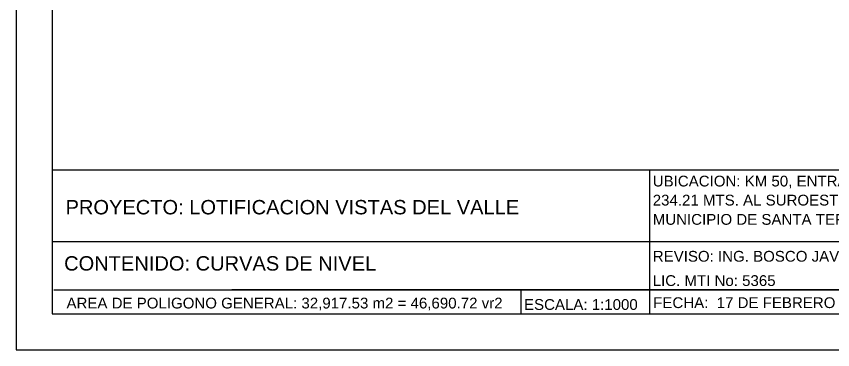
# Model space of a CAD drawing. Header units: millimetres. Extents: x 589115 to 589956, y 1306773 to 1307394.
# Drawn here: x 589114.6 to 589455.7, y 1306773 to 1306912.2 of the extents above; entities that cross this region are included whole.
import ezdxf

# ---------------------------------------------------------------- set-up
doc = ezdxf.new("R2010")
doc.units = ezdxf.units.MM
for name, color, linetype in [('cajetin', 3, 'Continuous'), ('CIRCULO', 1, 'Continuous'), ('poligono', 4, 'Continuous'), ('TEXT. FORMAT.', 3, 'Continuous')]:
    doc.layers.add(name, color=color, linetype=linetype)
doc.styles.add('ROTULOS PI', font='arial.ttf', dxfattribs={"height": 3.5})

msp = doc.modelspace()

# ---------------------------------------------------------------- linework, layer by layer
msp.add_lwpolyline([(589955.62, 1307367.02), (589114.62, 1307367.02), (589114.62, 1306773.02), (589955.62, 1306773.02)], close=True)
at = {"layer": 'cajetin'}
msp.add_lwpolyline([(589940.62, 1307352.02), (589129.62, 1307352.02), (589129.62, 1306788.02), (589940.62, 1306788.02)], close=True, dxfattribs=at)
at = {"layer": 'CIRCULO'}
for p, q in [((589379.19, 1306818.02), (589129.62, 1306818.02)), ((589564.13, 1306818.02), (589379.19, 1306818.02)), ((589130.23, 1306798.02), (589586.91, 1306798.02)), ((589586.91, 1306798.02), (589204.68, 1306798.02)), ((589325.37, 1306798.02), (589325.37, 1306788.02))]:
    msp.add_line(p, q, dxfattribs=at)
at = {"layer": 'poligono'}
for p, q in [((589696.65, 1306848.02), (589129.62, 1306848.02)), ((589379.19, 1306848.02), (589379.19, 1306788.02))]:
    msp.add_line(p, q, dxfattribs=at)

# ---------------------------------------------------------------- texts
at = {"layer": 'TEXT. FORMAT.', "style": 'ROTULOS PI'}
for s, height, p in [('UBICACION: KM 50, ENTRADA DIANOVA LAS MARIAS,', 4.5, (589380.53, 1306841.17)), ('234.21 MTS. AL SUROESTE, FRENTE A BASE MILITAR,', 4.5, (589380.53, 1306833.22)), ('PROYECTO: LOTIFICACION VISTAS DEL VALLE', 6, (589135.18, 1306829.53)), ('MUNICIPIO DE SANTA TERESA, DEPTO. DE CARAZO', 4.5, (589380.53, 1306825.18)), ('REVISO: ING. BOSCO JAVIER MORGAN M.', 4.5, (589380.55, 1306809.77)), ('CONTENIDO: CURVAS DE NIVEL ', 6, (589134.59, 1306806.06)), ('LIC. MTI No: 5365', 4.5, (589380.5, 1306799.62)), ('AREA DE POLIGONO GENERAL: 32,917.53 m2 = 46,690.72 vr2', 4.5, (589135.58, 1306790.22)), ('ESCALA: 1:1000', 4.5, (589326.74, 1306789.63)), ('FECHA:  17 DE FEBRERO DEL 2025', 4.5, (589380.71, 1306790.39))]:
    msp.add_text(s, height=height, dxfattribs=at).set_placement(p)

doc.saveas('drawing.dxf')
